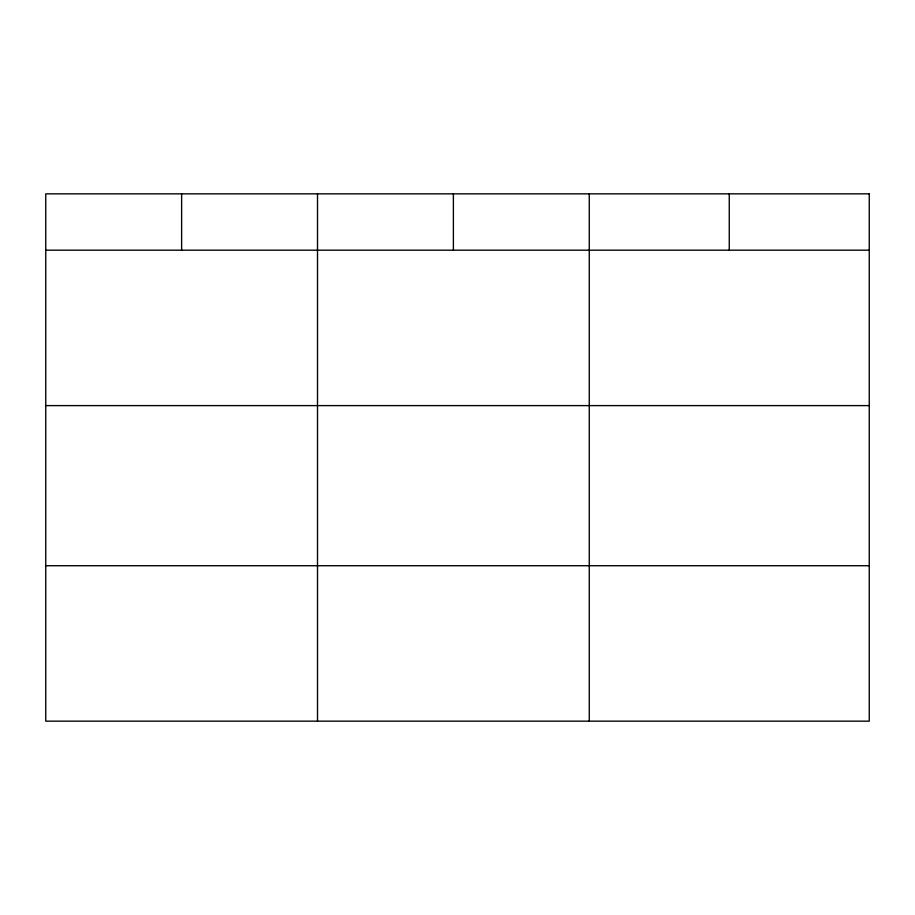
<?xml version="1.0" encoding="UTF-8"?>
<svg xmlns="http://www.w3.org/2000/svg" width="915" height="915" viewBox="0 0 915 915"><rect width="100%" height="100%" fill="white"/><g stroke="black" fill="none" stroke-linecap="round" stroke-linejoin="round"><path stroke-width="1.37" d="M45.75 250.184L869.25 250.184M45.75 405.608L869.25 405.608M45.75 565.733L869.25 565.733M729.255 193.843L729.255 250.184M589.26 193.843L589.26 721.157M453.382 193.843L453.382 250.184M317.505 193.843L317.505 721.157M181.628 193.843L181.628 250.184M869.25 193.843L45.75 193.843L45.75 721.157L869.25 721.157L869.25 193.843"/></g></svg>
